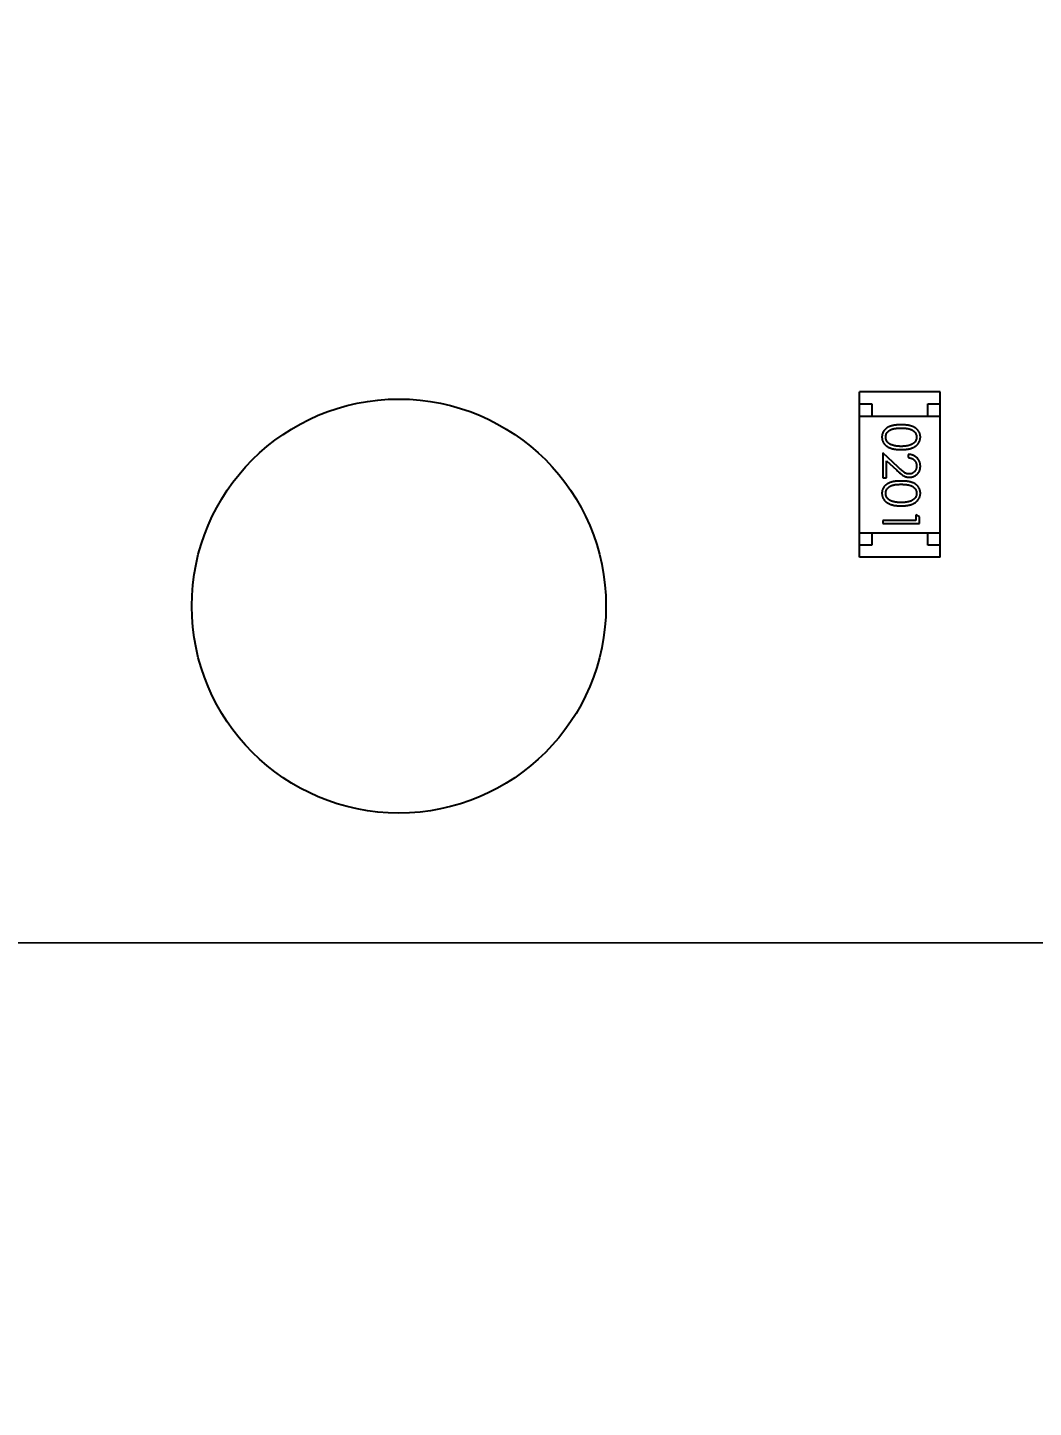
# Model space of a CAD drawing. Header units: millimetres. Extents: x 563 to 681, y 173 to 284.
# Drawn here: x 664.48 to 668.6, y 242.42 to 248.08 of the extents above; entities that cross this region are included whole.
import ezdxf

# ---------------------------------------------------------------- set-up
doc = ezdxf.new("R2010")
doc.units = ezdxf.units.MM
doc.header["$LTSCALE"] = 30.734
doc.header["$PDMODE"] = 3
doc.header["$PDSIZE"] = 0.3125
doc.layers.get('0').update_dxf_attribs({"linetype": 'CONTINUOUS'})
doc.layers.get('Defpoints').update_dxf_attribs({"linetype": 'CONTINUOUS'})
doc.layers.add('dim', color=6, linetype='CONTINUOUS', lineweight=9)
doc.styles.add('Verdana', font='verdana.ttf', dxfattribs={"height": 2.5})
doc.dimstyles.new('aaaaaaaa 3.0', dxfattribs={"dimtxt": 2.5, "dimasz": 1.5, "dimexe": 1.25, "dimexo": 0.625, "dimtad": 1, "dimdec": 1, "dimzin": 9, "dimdsep": 46, "dimtxsty": 'Verdana', "dimcen": 0, "dimazin": 0, "dimtfac": 1, "dimtofl": 0, "dimtmove": 0, "dimatfit": 3, "dimfxl": 1, "dimlwd": 25, "dimlwe": 25, "dimarcsym": 0})

# ---------------------------------------------------------------- blocks, each defined once
blk = doc.blocks.new('*D27')
at = {"layer": 'Defpoints', "color": 0}
for p in [(660.2556, 251.4725), (681.4555, 245.3339), (681.4555, 238.0033)]:
    blk.add_point(p, dxfattribs=at)
at = {"layer": 'dim', "color": 0, "lineweight": 25}
for p, q in [((660.2556, 250.8475), (660.2556, 236.7533)), ((681.4555, 244.7089), (681.4555, 236.7533)), ((661.7556, 238.0033), (679.9555, 238.0033))]:
    blk.add_line(p, q, dxfattribs=at)
at = {"layer": 'dim', "color": 0}
for points in [[(661.7556, 238.2533), (661.7556, 237.7533), (660.2556, 238.0033)], [(679.9555, 237.7533), (679.9555, 238.2533), (681.4555, 238.0033)]]:
    blk.add_solid(points, dxfattribs=at)
at = {"layer": 'dim', "color": 0, "insert": (670.8555, 239.9043), "char_height": 2.5, "attachment_point": 5, "style": 'Verdana'}
blk.add_mtext('21.2', dxfattribs=at)

msp = doc.modelspace()

# ---------------------------------------------------------------- linework, layer by layer
at = {"linetype": 'Continuous'}
for p, q in [((668.2204, 246.5889), (667.8904, 246.5889)), ((667.8904, 245.9089), (667.8904, 246.5889)), ((668.2204, 245.9089), (668.2204, 246.5889)), ((667.8904, 246.5389), (667.9404, 246.5389)), ((667.9404, 246.5389), (667.9404, 246.4889)), ((668.1704, 246.5389), (668.2204, 246.5389)), ((668.1704, 246.4889), (668.1704, 246.5389)), ((667.8904, 246.4889), (668.2204, 246.4889)), ((668.0478, 246.2793), (667.9857, 246.3375)), ((667.9857, 246.3375), (667.9857, 246.2356)), ((668.0895, 246.3317), (668.0895, 246.3183)), ((668.0011, 246.3054), (668.0411, 246.2679)), ((668.0011, 246.2356), (668.0011, 246.3054)), ((667.9857, 246.2356), (668.0011, 246.2356)), ((668.1203, 246.0606), (667.9857, 246.0606)), ((667.9857, 246.0606), (667.9857, 246.0471)), ((667.9857, 246.0471), (668.1357, 246.0471)), ((668.1357, 246.0749), (668.1203, 246.0837)), ((668.1203, 246.0837), (668.1203, 246.0606)), ((668.1357, 246.0471), (668.1357, 246.0749)), ((667.8904, 246.0089), (668.2204, 246.0089)), ((667.9404, 246.0089), (667.9404, 245.9589)), ((668.1704, 245.9589), (668.1704, 246.0089)), ((667.9404, 245.9589), (667.8904, 245.9589)), ((668.2204, 245.9589), (668.1704, 245.9589)), ((668.2204, 245.9089), (667.8904, 245.9089)), ((663.6966, 244.3273), (680.4555, 244.3252))]:
    msp.add_line(p, q, dxfattribs=at)
msp.add_circle((665.9993, 245.7088), 0.85)
for points, knots in [([(668.0606, 246.4529), (668.0582, 246.4529), (668.0536, 246.4529), (668.0468, 246.4526), (668.0405, 246.4521), (668.0345, 246.4513), (668.029, 246.4504), (668.0239, 246.4494), (668.0191, 246.4481), (668.0148, 246.4465), (668.0108, 246.4448), (668.0071, 246.443), (668.0036, 246.441), (668.0004, 246.4388), (667.9974, 246.4365), (667.9947, 246.434), (667.9923, 246.4314), (667.9901, 246.4286), (667.9881, 246.4257), (667.9865, 246.4226), (667.985, 246.4195), (667.9839, 246.4163), (667.983, 246.4131), (667.9823, 246.4097), (667.9819, 246.4063), (667.9819, 246.4039), (667.9818, 246.4027)], [0, 0, 0, 0, 0.068113, 0.132564, 0.193427, 0.250218, 0.303569, 0.353576, 0.400235, 0.443586, 0.484619, 0.524292, 0.56238, 0.599049, 0.63494, 0.669782, 0.704009, 0.737842, 0.771098, 0.803896, 0.836415, 0.868639, 0.900715, 0.933378, 0.966213, 1, 1, 1, 1]), ([(667.9972, 246.4023), (667.9973, 246.4039), (667.9975, 246.4073), (667.9988, 246.4121), (668.0008, 246.4169), (668.0032, 246.4206), (668.0055, 246.4235), (668.0074, 246.4255), (668.0096, 246.4274), (668.0119, 246.4292), (668.0144, 246.4308), (668.0171, 246.4323), (668.02, 246.4337), (668.0231, 246.4349), (668.0266, 246.436), (668.0303, 246.4369), (668.0345, 246.4377), (668.039, 246.4384), (668.0439, 246.4388), (668.0491, 246.4392), (668.0548, 246.4394), (668.0587, 246.4394), (668.0607, 246.4394)], [0, 0, 0, 0, 0.060034, 0.120278, 0.182348, 0.247919, 0.281641, 0.315701, 0.350322, 0.385703, 0.421819, 0.459196, 0.497866, 0.538301, 0.58121, 0.628183, 0.679403, 0.734699, 0.794074, 0.858416, 0.927049, 1, 1, 1, 1]), ([(668.1395, 246.4027), (668.1395, 246.4039), (668.1395, 246.4063), (668.1391, 246.4097), (668.1384, 246.4131), (668.1375, 246.4164), (668.1363, 246.4196), (668.1348, 246.4227), (668.1331, 246.4257), (668.1312, 246.4287), (668.129, 246.4315), (668.1265, 246.4342), (668.1238, 246.4366), (668.1208, 246.439), (668.1176, 246.4411), (668.1142, 246.4431), (668.1105, 246.445), (668.1065, 246.4466), (668.1022, 246.4481), (668.0975, 246.4494), (668.0924, 246.4505), (668.0868, 246.4514), (668.0809, 246.452), (668.0745, 246.4526), (668.0677, 246.4529), (668.063, 246.4529), (668.0606, 246.4529)], [0, 0, 0, 0, 0.033742, 0.066533, 0.099153, 0.13154, 0.164087, 0.196563, 0.229707, 0.263315, 0.297504, 0.331686, 0.366482, 0.4021, 0.438958, 0.476748, 0.515985, 0.556589, 0.599519, 0.645765, 0.695487, 0.748721, 0.805687, 0.866754, 0.931405, 1, 1, 1, 1]), ([(668.0607, 246.4394), (668.0627, 246.4394), (668.0666, 246.4394), (668.0723, 246.4392), (668.0775, 246.4388), (668.0824, 246.4383), (668.087, 246.4377), (668.0911, 246.4369), (668.0949, 246.436), (668.0983, 246.4349), (668.1014, 246.4336), (668.1043, 246.4323), (668.107, 246.4308), (668.1095, 246.4291), (668.1118, 246.4274), (668.114, 246.4255), (668.1159, 246.4235), (668.1182, 246.4206), (668.1205, 246.4169), (668.1227, 246.4122), (668.1239, 246.4073), (668.1241, 246.404), (668.1241, 246.4023)], [0, 0, 0, 0, 0.073302, 0.142286, 0.206253, 0.266017, 0.321612, 0.372532, 0.419497, 0.462398, 0.502825, 0.541489, 0.579034, 0.615143, 0.650298, 0.684912, 0.718701, 0.752189, 0.817245, 0.879117, 0.939613, 1, 1, 1, 1]), ([(667.9818, 246.4027), (667.9819, 246.4016), (667.9819, 246.3992), (667.9823, 246.3957), (667.983, 246.3922), (667.9839, 246.3889), (667.9851, 246.3856), (667.9866, 246.3824), (667.9883, 246.3793), (667.9903, 246.3763), (667.9926, 246.3734), (667.9951, 246.3707), (667.9979, 246.3681), (668.0009, 246.3657), (668.0042, 246.3634), (668.0078, 246.3614), (668.0116, 246.3594), (668.0157, 246.3577), (668.02, 246.356), (668.0248, 246.3547), (668.0299, 246.3536), (668.0353, 246.3526), (668.0412, 246.3519), (668.0473, 246.3513), (668.0539, 246.3511), (668.0583, 246.351), (668.0606, 246.351)], [0, 0, 0, 0, 0.033824, 0.067298, 0.10028, 0.133019, 0.165736, 0.198792, 0.232372, 0.266409, 0.301016, 0.336196, 0.371972, 0.408574, 0.446394, 0.485225, 0.525372, 0.567224, 0.611081, 0.65775, 0.70702, 0.759235, 0.814484, 0.873227, 0.934937, 1, 1, 1, 1]), ([(668.023, 246.3701), (668.0219, 246.3705), (668.0199, 246.3713), (668.0169, 246.3726), (668.0142, 246.3741), (668.0117, 246.3757), (668.0094, 246.3774), (668.0072, 246.3793), (668.0053, 246.3813), (668.0031, 246.3841), (668.0007, 246.3878), (667.9987, 246.3925), (667.9974, 246.3973), (667.9973, 246.4006), (667.9972, 246.4023)], [0, 0, 0, 0, 0.075949, 0.148549, 0.218996, 0.286119, 0.351826, 0.416074, 0.478265, 0.540325, 0.660405, 0.774606, 0.887187, 1, 1, 1, 1]), ([(668.0606, 246.351), (668.0629, 246.351), (668.0674, 246.3511), (668.074, 246.3513), (668.0802, 246.3519), (668.086, 246.3526), (668.0915, 246.3536), (668.0966, 246.3547), (668.1014, 246.3562), (668.1058, 246.3577), (668.1099, 246.3596), (668.1137, 246.3615), (668.1173, 246.3636), (668.1206, 246.3658), (668.1236, 246.3683), (668.1264, 246.3708), (668.1289, 246.3735), (668.1311, 246.3764), (668.1331, 246.3794), (668.1348, 246.3825), (668.1363, 246.3857), (668.1375, 246.3889), (668.1384, 246.3923), (668.1391, 246.3957), (668.1395, 246.3992), (668.1395, 246.4016), (668.1395, 246.4027)], [0, 0, 0, 0, 0.065278, 0.127205, 0.186168, 0.241675, 0.294115, 0.343609, 0.390387, 0.434463, 0.476646, 0.517002, 0.555936, 0.593716, 0.630057, 0.665601, 0.700745, 0.734917, 0.768681, 0.802087, 0.834849, 0.867433, 0.900138, 0.932806, 0.966212, 1, 1, 1, 1]), ([(668.1241, 246.4023), (668.1241, 246.4007), (668.1239, 246.3974), (668.1226, 246.3925), (668.1205, 246.3879), (668.1182, 246.3841), (668.1159, 246.3812), (668.1139, 246.3792), (668.1117, 246.3772), (668.1092, 246.3754), (668.1065, 246.3738), (668.1035, 246.3722), (668.1003, 246.3707), (668.0969, 246.3694), (668.0932, 246.3683), (668.0893, 246.3672), (668.0852, 246.3664), (668.0808, 246.3656), (668.0761, 246.3651), (668.0712, 246.3647), (668.066, 246.3645), (668.0625, 246.3645), (668.0607, 246.3644)], [0, 0, 0, 0, 0.059689, 0.119507, 0.181075, 0.246162, 0.279894, 0.314468, 0.350403, 0.387474, 0.426147, 0.466624, 0.508745, 0.553328, 0.600058, 0.649177, 0.700552, 0.754894, 0.811825, 0.871514, 0.934319, 1, 1, 1, 1]), ([(668.0607, 246.3644), (668.0589, 246.3645), (668.0553, 246.3645), (668.0501, 246.3648), (668.0451, 246.3652), (668.0403, 246.3658), (668.0357, 246.3666), (668.0312, 246.3676), (668.027, 246.3687), (668.0243, 246.3697), (668.023, 246.3701)], [0, 0, 0, 0, 0.141157, 0.277773, 0.409244, 0.535676, 0.657497, 0.775458, 0.889412, 1, 1, 1, 1]), ([(668.1395, 246.2828), (668.1395, 246.2845), (668.1394, 246.2878), (668.1387, 246.2926), (668.1376, 246.2973), (668.1361, 246.3017), (668.1341, 246.3059), (668.1317, 246.3099), (668.1288, 246.3137), (668.1255, 246.3173), (668.1219, 246.3206), (668.118, 246.3234), (668.1138, 246.3259), (668.1094, 246.3279), (668.1048, 246.3295), (668.0999, 246.3307), (668.0948, 246.3315), (668.0913, 246.3317), (668.0895, 246.3317)], [0, 0, 0, 0, 0.06445, 0.126725, 0.187421, 0.247417, 0.306749, 0.366595, 0.427749, 0.490235, 0.553031, 0.614805, 0.676505, 0.738096, 0.801021, 0.864897, 0.931209, 1, 1, 1, 1]), ([(668.0937, 246.251), (668.0921, 246.251), (668.0889, 246.2512), (668.0841, 246.2522), (668.0794, 246.2539), (668.0756, 246.2559), (668.0725, 246.2579), (668.0698, 246.2598), (668.0669, 246.2622), (668.0636, 246.2648), (668.0601, 246.2679), (668.0562, 246.2714), (668.0521, 246.2752), (668.0492, 246.2779), (668.0478, 246.2793)], [0, 0, 0, 0, 0.088014, 0.174976, 0.2638, 0.355443, 0.406413, 0.465519, 0.533076, 0.609353, 0.693899, 0.787171, 0.889197, 1, 1, 1, 1]), ([(668.0895, 246.3183), (668.0909, 246.3182), (668.0935, 246.3179), (668.0972, 246.3172), (668.1008, 246.3162), (668.1041, 246.315), (668.1072, 246.3135), (668.1101, 246.3117), (668.1127, 246.3097), (668.1151, 246.3075), (668.1172, 246.305), (668.1191, 246.3024), (668.1206, 246.2996), (668.1219, 246.2967), (668.1229, 246.2936), (668.1236, 246.2904), (668.1241, 246.287), (668.1241, 246.2847), (668.1241, 246.2835)], [0, 0, 0, 0, 0.073648, 0.143686, 0.210962, 0.275557, 0.338064, 0.399311, 0.4594, 0.51934, 0.579024, 0.637809, 0.695959, 0.754122, 0.813113, 0.873453, 0.935561, 1, 1, 1, 1]), ([(668.1241, 246.2835), (668.1241, 246.2824), (668.1241, 246.2802), (668.1236, 246.277), (668.1229, 246.2739), (668.1219, 246.2709), (668.1207, 246.2681), (668.1191, 246.2654), (668.1173, 246.2628), (668.1152, 246.2604), (668.1129, 246.2582), (668.1105, 246.2563), (668.108, 246.2546), (668.1053, 246.2533), (668.1026, 246.2522), (668.0997, 246.2515), (668.0968, 246.2511), (668.0948, 246.251), (668.0937, 246.251)], [0, 0, 0, 0, 0.068027, 0.133505, 0.19695, 0.26027, 0.322741, 0.384982, 0.448465, 0.513424, 0.578224, 0.640011, 0.700094, 0.760067, 0.819012, 0.877878, 0.938035, 1, 1, 1, 1]), ([(668.0949, 246.2375), (668.0964, 246.2376), (668.0993, 246.2376), (668.1037, 246.2382), (668.1078, 246.2392), (668.1118, 246.2406), (668.1157, 246.2424), (668.1194, 246.2445), (668.1229, 246.2471), (668.1263, 246.25), (668.1294, 246.2532), (668.1321, 246.2568), (668.1344, 246.2605), (668.1363, 246.2645), (668.1377, 246.2687), (668.1388, 246.2732), (668.1394, 246.278), (668.1395, 246.2812), (668.1395, 246.2828)], [0, 0, 0, 0, 0.06271, 0.123347, 0.183401, 0.242828, 0.302097, 0.36242, 0.423725, 0.487032, 0.550491, 0.612709, 0.674265, 0.73617, 0.799211, 0.863483, 0.930525, 1, 1, 1, 1]), ([(668.0606, 246.2221), (668.0582, 246.2221), (668.0536, 246.2221), (668.0468, 246.2218), (668.0405, 246.2213), (668.0345, 246.2206), (668.029, 246.2197), (668.0239, 246.2186), (668.0191, 246.2173), (668.0148, 246.2158), (668.0108, 246.2141), (668.0071, 246.2122), (668.0036, 246.2102), (668.0004, 246.208), (667.9974, 246.2057), (667.9947, 246.2033), (667.9923, 246.2006), (667.9901, 246.1978), (667.9881, 246.1949), (667.9865, 246.1919), (667.985, 246.1888), (667.9839, 246.1856), (667.983, 246.1823), (667.9823, 246.179), (667.9819, 246.1755), (667.9819, 246.1732), (667.9818, 246.172)], [0, 0, 0, 0, 0.068113, 0.132564, 0.193427, 0.250218, 0.303569, 0.353576, 0.400235, 0.443586, 0.484619, 0.524292, 0.56238, 0.599049, 0.63494, 0.669782, 0.704009, 0.737842, 0.771098, 0.803896, 0.836415, 0.868639, 0.900715, 0.933378, 0.966213, 1, 1, 1, 1]), ([(668.0411, 246.2679), (668.0427, 246.2664), (668.0456, 246.2637), (668.05, 246.2597), (668.0541, 246.2562), (668.058, 246.253), (668.0616, 246.2501), (668.065, 246.2476), (668.0682, 246.2455), (668.072, 246.2432), (668.0767, 246.2409), (668.0826, 246.239), (668.0887, 246.2377), (668.0928, 246.2376), (668.0949, 246.2375)], [0, 0, 0, 0, 0.09953, 0.192079, 0.277712, 0.357454, 0.429648, 0.495771, 0.555538, 0.608657, 0.707578, 0.804328, 0.901298, 1, 1, 1, 1]), ([(668.1395, 246.172), (668.1395, 246.1732), (668.1395, 246.1755), (668.1391, 246.179), (668.1384, 246.1823), (668.1375, 246.1856), (668.1363, 246.1888), (668.1348, 246.1919), (668.1331, 246.195), (668.1312, 246.1979), (668.129, 246.2007), (668.1265, 246.2034), (668.1238, 246.2059), (668.1208, 246.2082), (668.1176, 246.2103), (668.1142, 246.2124), (668.1105, 246.2142), (668.1065, 246.2159), (668.1022, 246.2173), (668.0975, 246.2186), (668.0924, 246.2197), (668.0868, 246.2206), (668.0809, 246.2213), (668.0745, 246.2218), (668.0677, 246.2221), (668.063, 246.2221), (668.0606, 246.2221)], [0, 0, 0, 0, 0.033742, 0.066533, 0.099153, 0.13154, 0.164087, 0.196563, 0.229707, 0.263315, 0.297504, 0.331686, 0.366482, 0.4021, 0.438958, 0.476748, 0.515985, 0.556589, 0.599519, 0.645765, 0.695487, 0.748721, 0.805687, 0.866754, 0.931405, 1, 1, 1, 1]), ([(667.9818, 246.172), (667.9819, 246.1708), (667.9819, 246.1684), (667.9823, 246.1649), (667.983, 246.1615), (667.9839, 246.1581), (667.9851, 246.1549), (667.9866, 246.1517), (667.9883, 246.1486), (667.9903, 246.1456), (667.9926, 246.1427), (667.9951, 246.1399), (667.9979, 246.1373), (668.0009, 246.1349), (668.0042, 246.1327), (668.0078, 246.1306), (668.0116, 246.1287), (668.0157, 246.1269), (668.02, 246.1253), (668.0248, 246.124), (668.0299, 246.1228), (668.0353, 246.1218), (668.0412, 246.1211), (668.0473, 246.1206), (668.0539, 246.1203), (668.0583, 246.1202), (668.0606, 246.1202)], [0, 0, 0, 0, 0.033824, 0.067298, 0.10028, 0.133019, 0.165736, 0.198792, 0.232372, 0.266409, 0.301016, 0.336196, 0.371972, 0.408574, 0.446394, 0.485225, 0.525372, 0.567224, 0.611081, 0.65775, 0.70702, 0.759235, 0.814484, 0.873227, 0.934937, 1, 1, 1, 1]), ([(667.9972, 246.1715), (667.9973, 246.1732), (667.9975, 246.1765), (667.9988, 246.1814), (668.0008, 246.1861), (668.0032, 246.1899), (668.0055, 246.1927), (668.0074, 246.1948), (668.0096, 246.1967), (668.0119, 246.1984), (668.0144, 246.2001), (668.0171, 246.2015), (668.02, 246.2029), (668.0231, 246.2041), (668.0266, 246.2052), (668.0303, 246.2061), (668.0345, 246.2069), (668.039, 246.2076), (668.0439, 246.208), (668.0491, 246.2084), (668.0548, 246.2087), (668.0587, 246.2087), (668.0607, 246.2087)], [0, 0, 0, 0, 0.060034, 0.120278, 0.182348, 0.247919, 0.281641, 0.315701, 0.350322, 0.385703, 0.421819, 0.459196, 0.497866, 0.538301, 0.58121, 0.628183, 0.679403, 0.734699, 0.794074, 0.858416, 0.927049, 1, 1, 1, 1]), ([(668.023, 246.1393), (668.0219, 246.1397), (668.0199, 246.1405), (668.0169, 246.1418), (668.0142, 246.1433), (668.0117, 246.1449), (668.0094, 246.1466), (668.0072, 246.1485), (668.0053, 246.1505), (668.0031, 246.1533), (668.0007, 246.157), (667.9987, 246.1617), (667.9974, 246.1665), (667.9973, 246.1699), (667.9972, 246.1715)], [0, 0, 0, 0, 0.075949, 0.148549, 0.218996, 0.286119, 0.351826, 0.416074, 0.478265, 0.540325, 0.660405, 0.774606, 0.887187, 1, 1, 1, 1]), ([(668.0606, 246.1202), (668.0629, 246.1202), (668.0674, 246.1203), (668.074, 246.1206), (668.0802, 246.1211), (668.086, 246.1219), (668.0915, 246.1228), (668.0966, 246.124), (668.1014, 246.1254), (668.1058, 246.127), (668.1099, 246.1288), (668.1137, 246.1307), (668.1173, 246.1328), (668.1206, 246.1351), (668.1236, 246.1375), (668.1264, 246.1401), (668.1289, 246.1428), (668.1311, 246.1457), (668.1331, 246.1486), (668.1348, 246.1517), (668.1363, 246.1549), (668.1375, 246.1582), (668.1384, 246.1615), (668.1391, 246.1649), (668.1395, 246.1684), (668.1395, 246.1708), (668.1395, 246.172)], [0, 0, 0, 0, 0.065278, 0.127205, 0.186168, 0.241675, 0.294115, 0.343609, 0.390387, 0.434463, 0.476646, 0.517002, 0.555936, 0.593716, 0.630057, 0.665601, 0.700745, 0.734917, 0.768681, 0.802087, 0.834849, 0.867433, 0.900138, 0.932806, 0.966212, 1, 1, 1, 1]), ([(668.0607, 246.2087), (668.0627, 246.2087), (668.0666, 246.2087), (668.0723, 246.2084), (668.0775, 246.2081), (668.0824, 246.2075), (668.087, 246.2069), (668.0911, 246.2061), (668.0949, 246.2052), (668.0983, 246.2041), (668.1014, 246.2029), (668.1043, 246.2015), (668.107, 246.2), (668.1095, 246.1984), (668.1118, 246.1966), (668.114, 246.1947), (668.1159, 246.1927), (668.1182, 246.1899), (668.1205, 246.1861), (668.1227, 246.1814), (668.1239, 246.1765), (668.1241, 246.1732), (668.1241, 246.1715)], [0, 0, 0, 0, 0.073302, 0.142286, 0.206253, 0.266017, 0.321612, 0.372532, 0.419497, 0.462398, 0.502825, 0.541489, 0.579034, 0.615143, 0.650298, 0.684912, 0.718701, 0.752189, 0.817245, 0.879117, 0.939613, 1, 1, 1, 1]), ([(668.1241, 246.1715), (668.1241, 246.1699), (668.1239, 246.1666), (668.1226, 246.1618), (668.1205, 246.1571), (668.1182, 246.1533), (668.1159, 246.1505), (668.1139, 246.1484), (668.1117, 246.1465), (668.1092, 246.1447), (668.1065, 246.143), (668.1035, 246.1414), (668.1003, 246.14), (668.0969, 246.1387), (668.0932, 246.1375), (668.0893, 246.1364), (668.0852, 246.1356), (668.0808, 246.1349), (668.0761, 246.1344), (668.0712, 246.1339), (668.066, 246.1337), (668.0625, 246.1337), (668.0607, 246.1337)], [0, 0, 0, 0, 0.059689, 0.119507, 0.181075, 0.246162, 0.279894, 0.314468, 0.350403, 0.387474, 0.426147, 0.466624, 0.508745, 0.553328, 0.600058, 0.649177, 0.700552, 0.754894, 0.811825, 0.871514, 0.934319, 1, 1, 1, 1]), ([(668.0607, 246.1337), (668.0589, 246.1337), (668.0553, 246.1337), (668.0501, 246.134), (668.0451, 246.1345), (668.0403, 246.135), (668.0357, 246.1359), (668.0312, 246.1368), (668.027, 246.138), (668.0243, 246.1389), (668.023, 246.1393)], [0, 0, 0, 0, 0.141157, 0.277773, 0.409244, 0.535676, 0.657497, 0.775458, 0.889412, 1, 1, 1, 1])]:
    msp.add_open_spline(points, degree=3, knots=knots, dxfattribs=at)

# ---------------------------------------------------------------- dimensions: what is measured, and where the dimension line sits
at = {"layer": 'dim'}
dim = msp.add_linear_dim(base=(681.4555, 238.0033), p1=(660.2556, 251.4725), p2=(681.4555, 245.3339), dimstyle='aaaaaaaa 3.0', dxfattribs=at)
dim.commit()
dim.dimension.update_dxf_attribs({"geometry": '*D27', "text_midpoint": (670.8555, 238.0033), "dimtype": 160})

doc.saveas('drawing.dxf')
